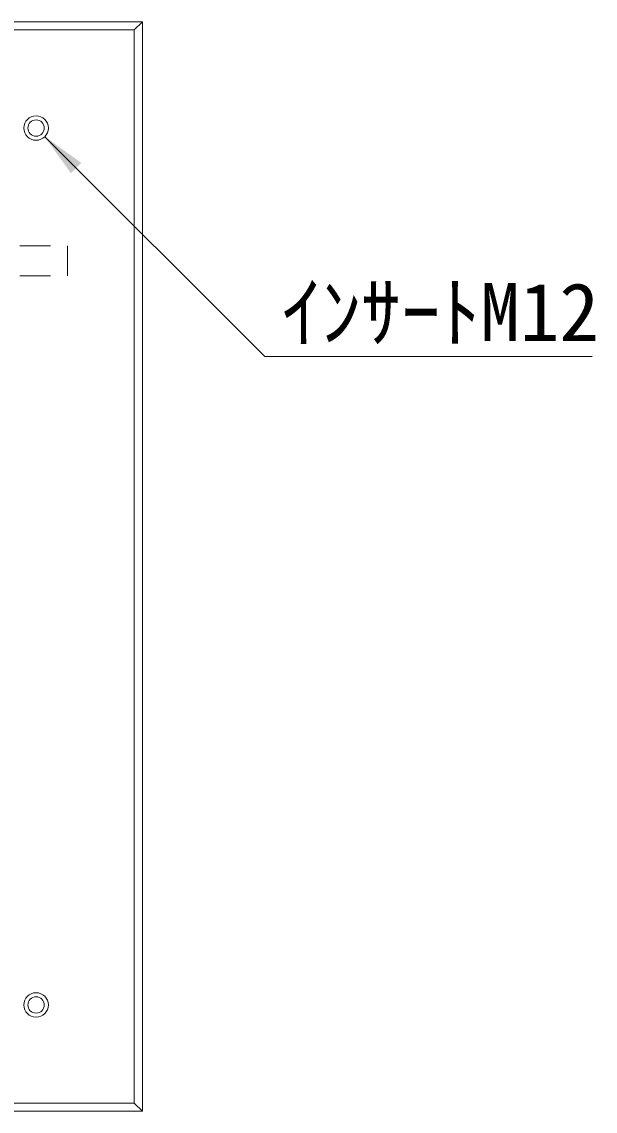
# Model space of a CAD drawing. Units: millimetres at full size, sheet at 1:30; details may follow other scales. Extents: x 19038 to 49388, y -43687 to -27642.
# Drawn here: x 21516 to 21937, y -36586 to -35786 of the extents above; entities that cross this region are included whole.
import ezdxf
from ezdxf.enums import TextEntityAlignment as Align

# ---------------------------------------------------------------- set-up
doc = ezdxf.new("R2010")
doc.units = ezdxf.units.MM
doc.header["$LTSCALE"] = 30
doc.linetypes.add('USER1', pattern=[1.35, 0.75, -0.6])
for name, color, linetype, lineweight in [('(0-0)', 7, 'Continuous', 5), ('インサート', 3, 'USER1', 5), ('寸法線', 7, 'Continuous', 9), ('本体', 2, 'Continuous', 13)]:
    doc.layers.add(name, color=color, linetype=linetype, lineweight=lineweight)
doc.styles.add('ＭＳ ゴシック', font='')
doc.styles.get('ＭＳ ゴシック').set_extended_font_data('MS Gothic')

# ---------------------------------------------------------------- blocks, each defined once
blk = doc.blocks.new('filled_arrow')
at = {"color": 0, "linetype": 'Continuous', "lineweight": -2}
blk.add_solid([(7.5, 1.25), (0, 0), (7.5, -1.25)], dxfattribs=at)

msp = doc.modelspace()

# ---------------------------------------------------------------- linework, layer by layer
at = {"layer": '(0-0)', "linetype": 'USER1', "lineweight": 9}
for p, q in [((21514.48, -35950.88), (21549.48, -35950.88)), ((21549.48, -35950.88), (21549.48, -35972.88)), ((21514.48, -35972.88), (21549.48, -35972.88))]:
    msp.add_line(p, q, dxfattribs=at)
at = {"layer": 'インサート', "linetype": 'Continuous', "lineweight": 9}
for centre, radius in [((21526.48, -35864.38), 9), ((21526.48, -35864.38), 6), ((21526.48, -36508.38), 9), ((21526.48, -36508.38), 6)]:
    msp.add_circle(centre, radius, dxfattribs=at)
at = {"layer": '寸法線'}
msp.add_lwpolyline([(21532.85, -35870.74), (21694.3, -36032.19), (21934.54, -36032.19)], dxfattribs=at)
at = {"layer": '本体', "lineweight": 5}
for p, q in [((21598.48, -35792.38), (21604.48, -35786.38)), ((21598.48, -36580.38), (21604.48, -36586.38))]:
    msp.add_line(p, q, dxfattribs=at)
at = {"layer": '本体'}
msp.add_lwpolyline([(20804.48, -36586.38), (20804.48, -35786.38), (21604.48, -35786.38), (21604.48, -36586.38)], close=True, dxfattribs=at)
at = {"layer": '本体', "lineweight": 5}
msp.add_lwpolyline([(20810.48, -36580.38), (20810.48, -35792.38), (21598.48, -35792.38), (21598.48, -36580.38)], close=True, dxfattribs=at)

# ---------------------------------------------------------------- block references
at = {"layer": '寸法線', "xscale": 4.33, "yscale": 4.33, "rotation": 315}
msp.add_blockref('filled_arrow', (21532.85, -35870.74), dxfattribs=at)

# ---------------------------------------------------------------- texts
at = {"layer": '寸法線', "style": 'ＭＳ ゴシック'}
msp.add_text('ｲﾝｻｰﾄM12', height=42.72, dxfattribs=at).set_placement((21706.8, -35978.19), align=Align.TOP_LEFT)

doc.saveas('drawing.dxf')
